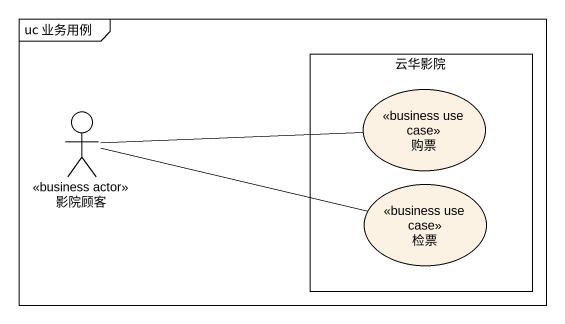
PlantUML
@startuml
mainframe uc 业务用例
rectangle 云华影院 {
  usecase 购票 <<business use case>>
  usecase 检票 <<business use case>>
}
actor 影院顾客 <<business actor>>
影院顾客 -right- 购票
影院顾客 -right- 检票
@enduml
